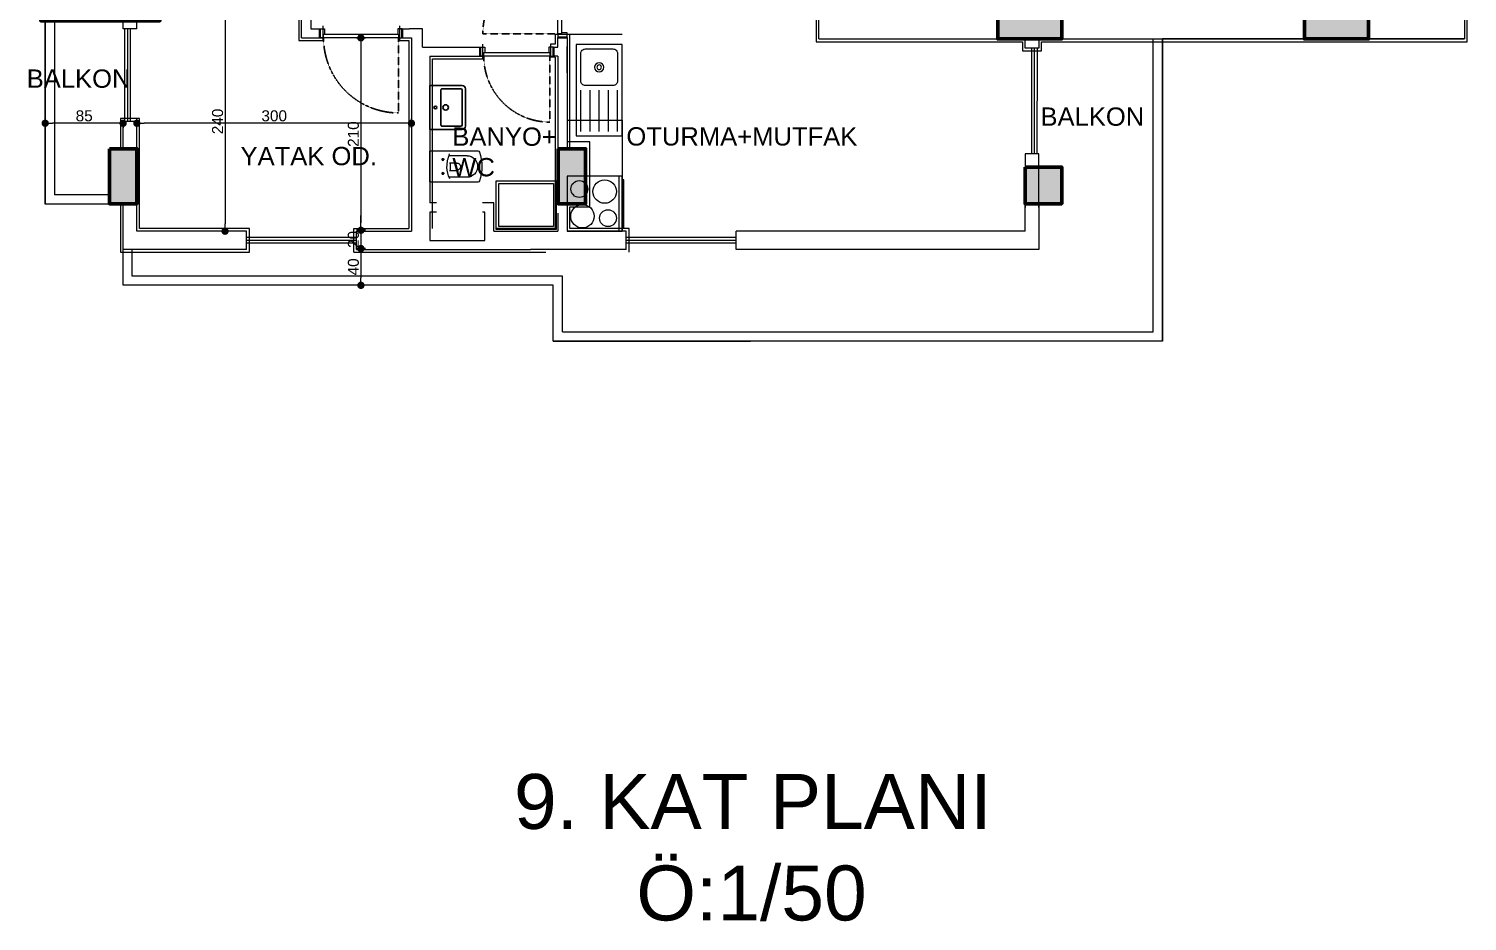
# Model space of a CAD drawing. Header units: millimetres. Extents: x 38129 to 72024, y -56282 to 16512.
# Drawn here: x 54015 to 55586, y -55836 to -54861 of the extents above; entities that cross this region are included whole.
import ezdxf

# ---------------------------------------------------------------- set-up
doc = ezdxf.new("R2010")
doc.units = ezdxf.units.MM
doc.linetypes.add('CENTER2', pattern=[1.125, 0.75, -0.125, 0.125, -0.125])
doc.linetypes.add('HIDDEN', pattern=[0.375, 0.25, -0.125])
for name, color, linetype, lineweight in [('COLUMN4', 3, 'Continuous', 50), ('DUVAR', 255, 'Continuous', 30), ('MİMARİ', 4, 'Continuous', 9), ('TARAMA', 252, 'Continuous', 0)]:
    doc.layers.add(name, color=color, linetype=linetype, lineweight=lineweight)
doc.layers.add('HIDDEN', color=1, linetype='HIDDEN')
doc.layers.add('tefriş', color=42, linetype='Continuous')
doc.styles.add('icdisolcu_yazi', font='arial.ttf')
doc.styles.get("Standard").update_dxf_attribs({"font": 'arial.ttf'})
doc.dimstyles.new('İç Ölçü', dxfattribs={"dimtxt": 12, "dimasz": 8, "dimexe": 5, "dimexo": 0, "dimgap": 2, "dimtad": 1, "dimdec": 0, "dimzin": 12, "dimdsep": 46, "dimtxsty": 'icdisolcu_yazi', "dimblk": 'DOT', "dimcen": 8, "dimdle": 5, "dimclrd": 256, "dimclre": 256, "dimclrt": 7, "dimadec": 0, "dimazin": 3, "dimtfac": 1, "dimtdec": 0, "dimtix": 1, "dimtmove": 2, "dimatfit": 3, "dimldrblk": 'DOT', "dimfxl": 0, "dimtolj": 1, "dimtzin": 0, "dimlwd": -1, "dimlwe": -1, "dimarcsym": 0})

# ---------------------------------------------------------------- blocks, each defined once
blk = doc.blocks.new('*U9')
for p, q in [((4, 0), (0, 0)), ((86, 0), (90, 0))]:
    blk.add_line(p, q)
blk.add_lwpolyline([(4, 0), (86, 0), (86, -4), (4, -4)], close=True)
for points in [[(0, -10), (5, -10), (5, -4)], [(90, -10), (85, -10), (85, -4)]]:
    blk.add_lwpolyline(points)
at = {"layer": 'DUVAR'}
for p, q in [((0, 0), (0, -10)), ((90, 0), (90, -10))]:
    blk.add_line(p, q, dxfattribs=at)
at = {"layer": 'HIDDEN'}
blk.add_line((4, 0), (4, 82), dxfattribs=at)
blk.add_arc((4, 0), 82, 360, 90, dxfattribs=at)
blk = doc.blocks.new('duravit-caro-asma-62')
for p, q in [((-458, 118), (-259, 118)), ((-387, 1), (-388, -3)), ((-386, 5), (-387, 1)), ((-385, 8), (-386, 5)), ((-384, 12), (-385, 8)), ((-382, 15), (-384, 12)), ((-380, 18), (-382, 15)), ((-378, 21), (-380, 18)), ((-376, 24), (-378, 21)), ((-374, 26), (-376, 24)), ((-371, 29), (-374, 26)), ((-368, 31), (-371, 29)), ((-365, 33), (-368, 31)), ((-362, 34), (-365, 33)), ((-359, 36), (-362, 34)), ((-355, 37), (-359, 36)), ((-351, 38), (-355, 37)), ((-347, 38), (-351, 38)), ((-343, 38), (-347, 38)), ((-344, 38), (-264, 38)), ((-271, 37), (-271, -42)), ((-458, -118), (-261, -118)), ((-388, -3), (-388, -7)), ((-388, -7), (-388, -7)), ((-388, -7), (-388, -11)), ((-388, -11), (-388, -15)), ((-388, -15), (-387, -11)), ((-387, -11), (-386, -14)), ((-386, -14), (-385, -10)), ((-385, -10), (-383, -13)), ((-383, -13), (-382, -17)), ((-382, -17), (-380, -20)), ((-380, -20), (-378, -23)), ((-378, -23), (-375, -26)), ((-375, -26), (-373, -29)), ((-373, -29), (-370, -31)), ((-370, -31), (-367, -33)), ((-367, -33), (-364, -35)), ((-364, -35), (-361, -37)), ((-361, -37), (-357, -38)), ((-357, -38), (-353, -39)), ((-353, -39), (-349, -40)), ((-349, -40), (-345, -41)), ((-345, -41), (-341, -41)), ((-264, -42), (-340, -42))]:
    blk.add_line(p, q)
at = {"color": 4, "linetype": 'CENTER2', "ltscale": 30}
for p, q in [((-209, 75), (-176, 75)), ((-193, 91), (-193, 57)), ((-209, -75), (-176, -75)), ((-193, -91), (-193, -57))]:
    blk.add_line(p, q, dxfattribs=at)
blk.add_lwpolyline([(-50, 165, 0.414214), (-55, 170), (-573, 170, 0.320013), (-592, 157, 0.178212), (-592, -157, 0.320013), (-573, -170), (-55, -170, 0.414214), (-50, -165)], format="xyb", close=True)
for centre in [(-193, 75), (-193, -75)]:
    blk.add_circle(centre, 10)
for centre, radius, start, end in [((-454, 0), 118, 91.839, 268.161), ((-598, -4), 360, 359.6639, 23.2064), ((-542, -4), 304, 334.6873, 359.5949)]:
    blk.add_arc(centre, radius, start, end)
blk = doc.blocks.new('A$C5F901649')
at = {"layer": 'tefriş'}
for p, q in [((0, 0), (0, 29.5)), ((3, 32.5), (37, 32.5)), ((3, 11.3), (3, 28.4)), ((4.1, 29.5), (35.9, 29.5)), ((37, 11.3), (37, 28.4)), ((40, 0), (40, 29.5)), ((35.9, 10.1), (4.1, 10.1)), ((0, 0), (20, 0)), ((40, 0), (20, 0))]:
    blk.add_line(p, q, dxfattribs=at)
for centre, radius, start, end in [((3, 29.5), 3, 90, 180), ((4.1, 28.4), 1.13, 90, 179.9238), ((35.9, 28.4), 1.13, 0.0762, 90), ((37, 29.5), 3, 0, 90), ((20, 14.5), 2.48, 90, 270), ((20, 14.5), 2.48, 270, 90), ((4.1, 11.3), 1.13, 179.9238, 270), ((20, 5.1), 1.31, 90, 270), ((20, 5.1), 1.31, 270, 90), ((35.9, 11.3), 1.13, 270, 0.0762)]:
    blk.add_arc(centre, radius, start, end, dxfattribs=at)
blk = doc.blocks.new('*U8')
for p, q in [((4, 0), (0, 0)), ((76, 0), (80, 0))]:
    blk.add_line(p, q)
blk.add_lwpolyline([(4, 0), (76, 0), (76, -4), (4, -4)], close=True)
for points in [[(0, -10), (5, -10), (5, -4)], [(80, -10), (75, -10), (75, -4)]]:
    blk.add_lwpolyline(points)
at = {"layer": 'DUVAR'}
for p, q in [((0, 0), (0, -10)), ((80, 0), (80, -10))]:
    blk.add_line(p, q, dxfattribs=at)
at = {"layer": 'HIDDEN'}
blk.add_line((4, 0), (4, 72), dxfattribs=at)
blk.add_arc((4, 0), 72, 0, 90, dxfattribs=at)
blk = doc.blocks.new('wertertw')
at = {"layer": 'TARAMA', "lineweight": -3}
h = blk.add_hatch(dxfattribs=at)
h.set_pattern_fill('ANSI33', color=256, scale=2.5, style=0)
h.set_pattern_definition([(45, (-86643.698, -32547.66), (-11.2253202, 11.2253202), []), (45, (-86632.472, -32547.66), (-11.2253202, 11.2253202), [7.9375, -3.96875])])
h.paths.add_polyline_path([(-616.2, 351.9), (-616.2, -88.1), (-306.2, -88.1), (-306.2, -68.1), (-596.2, -68.1), (-596.2, 331.9), (-306.2, 331.9), (-306.2, 351.9)])
h.paths.add_polyline_path([(38.8, -338.1), (78.8, -338.1), (78.8, -378.1), (38.8, -378.1)])
h.paths.add_polyline_path([(-471.2, -318.1), (-441.2, -318.1), (-441.2, -378.1), (-471.2, -378.1)])
h.paths.add_polyline_path([(-961.2, -318.1), (-931.2, -318.1), (-931.2, -378.1), (-961.2, -378.1)])
h.paths.add_polyline_path([(343.8, -163.1), (413.8, -163.1), (413.8, -198.1), (343.8, -198.1)])
h.paths.add_polyline_path([(8.8, -163.1), (78.8, -163.1), (78.8, -198.1), (8.8, -198.1)])
h.paths.add_polyline_path([(-1036.2, -148.1), (-906.2, -148.1), (-906.2, -178.1), (-1036.2, -178.1)])
h.paths.add_polyline_path([(-976.2, 256.9), (-916.2, 256.9), (-916.2, 226.9), (-976.2, 226.9)])
h.paths.add_polyline_path([(343.8, 459.4), (413.8, 459.4), (413.8, 424.4), (343.8, 424.4)])
h.paths.add_polyline_path([(8.8, 459.4), (78.8, 459.4), (78.8, 424.4), (8.8, 424.4)])
h.paths.add_polyline_path([(-616.2, 531.9), (-306.2, 531.9), (-306.2, 511.9), (-616.2, 511.9)])
h.paths.add_polyline_path([(-976.2, 656.9), (-916.2, 656.9), (-916.2, 626.9), (-976.2, 626.9)])
h.paths.add_polyline_path([(-616.2, 971.9), (-306.2, 971.9), (-306.2, 951.9), (-616.2, 951.9)])
h.paths.add_polyline_path([(343.8, 1081.9), (413.8, 1081.9), (413.8, 1046.9), (343.8, 1046.9)])
h.paths.add_polyline_path([(8.8, 1081.9), (78.8, 1081.9), (78.8, 1046.9), (8.8, 1046.9)])
h.paths.add_polyline_path([(-1036.2, 1061.9), (-906.2, 1061.9), (-906.2, 1031.9), (-1036.2, 1031.9)])
h.paths.add_polyline_path([(-931.2, 1286.9), (-901.2, 1286.9), (-901.2, 1226.9), (-931.2, 1226.9)])
h.paths.add_polyline_path([(68.8, 1332), (108.8, 1332), (108.8, 1292), (68.8, 1292)])
h.paths.add_polyline_path([(-511.2, 1332), (-481.2, 1332), (-481.2, 1252), (-511.2, 1252)])
at = {"layer": 'COLUMN4', "color": 3}
for points in [[(-511.2, 1332), (-481.2, 1332), (-481.2, 1252), (-511.2, 1252)], [(68.8, 1332), (108.8, 1332), (108.8, 1292), (68.8, 1292)], [(-931.2, 1286.9), (-901.2, 1286.9), (-901.2, 1226.9), (-931.2, 1226.9)], [(8.8, 1081.9), (78.8, 1081.9), (78.8, 1046.9), (8.8, 1046.9)], [(343.8, 1081.9), (413.8, 1081.9), (413.8, 1046.9), (343.8, 1046.9)], [(-1036.2, 1061.9), (-906.2, 1061.9), (-906.2, 1031.9), (-1036.2, 1031.9)], [(-616.2, 971.9), (-306.2, 971.9), (-306.2, 951.9), (-616.2, 951.9)], [(-976.2, 656.9), (-916.2, 656.9), (-916.2, 626.9), (-976.2, 626.9)], [(-616.2, 531.9), (-306.2, 531.9), (-306.2, 511.9), (-616.2, 511.9)], [(8.8, 459.4), (78.8, 459.4), (78.8, 424.4), (8.8, 424.4)], [(343.8, 459.4), (413.8, 459.4), (413.8, 424.4), (343.8, 424.4)], [(-616.2, 351.9), (-616.2, -88.1), (-306.2, -88.1), (-306.2, -68.1), (-596.2, -68.1), (-596.2, 331.9), (-306.2, 331.9), (-306.2, 351.9)], [(-976.2, 256.9), (-916.2, 256.9), (-916.2, 226.9), (-976.2, 226.9)], [(-1036.2, -148.1), (-906.2, -148.1), (-906.2, -178.1), (-1036.2, -178.1)], [(8.8, -163.1), (78.8, -163.1), (78.8, -198.1), (8.8, -198.1)], [(343.8, -163.1), (413.8, -163.1), (413.8, -198.1), (343.8, -198.1)], [(-961.2, -318.1), (-931.2, -318.1), (-931.2, -378.1), (-961.2, -378.1)], [(-471.2, -318.1), (-441.2, -318.1), (-441.2, -378.1), (-471.2, -378.1)], [(38.8, -338.1), (78.8, -338.1), (78.8, -378.1), (38.8, -378.1)]]:
    blk.add_lwpolyline(points, close=True, dxfattribs=at)
blk = doc.blocks.new('*U88')
for p, q in [((4, 0), (0, 0)), ((86, 0), (90, 0))]:
    blk.add_line(p, q)
blk.add_lwpolyline([(4, 0), (86, 0), (86, -4), (4, -4)], close=True)
for points in [[(0, -10), (5, -10), (5, -4)], [(90, -10), (85, -10), (85, -4)]]:
    blk.add_lwpolyline(points)
at = {"layer": 'DUVAR'}
for p, q in [((0, 0), (0, -10)), ((90, 0), (90, -10))]:
    blk.add_line(p, q, dxfattribs=at)
at = {"layer": 'HIDDEN'}
blk.add_line((4, 0), (4, 82), dxfattribs=at)
blk.add_arc((4, 0), 82, 360, 90, dxfattribs=at)
blk = doc.blocks.new('SINK_100x50')
for p, q in [((95, -10), (50, -10)), ((95, -20), (50, -20)), ((95, -30), (50, -30)), ((95, -40), (50, -40))]:
    blk.add_line(p, q)
blk.add_lwpolyline([(100, -5), (100, -55), (0, -55), (0, -5)], close=True)
blk.add_lwpolyline([(5, -15), (5, -45, 0.414214), (10, -50), (40, -50, 0.414214), (45, -45), (45, -15, 0.414214), (40, -10), (10, -10, 0.414214)], format="xyb", close=True)
blk.add_lwpolyline([(95, -50), (50, -50)])
for radius in [5, 2.5]:
    blk.add_circle((25, -30), radius)
blk = doc.blocks.new('OVEN_60-60')
for p, q in [((60, 0), (0, 0)), ((0, 0), (0, -60)), ((60, -60), (60, 0)), ((0, -56.7), (60, -56.7)), ((0, -60), (60, -60)), ((4, -60), (4, -62)), ((4, -62), (56, -62)), ((56, -62), (56, -60))]:
    blk.add_line(p, q)
for centre, radius in [((16.3, -16.7), 12.8), ((46.1, -13.3), 9.22), ((43.3, -41), 12.8), ((14.2, -44.6), 9.22)]:
    blk.add_circle(centre, radius)
blk = doc.blocks.new('_Dot')
at = {"color": 0, "lineweight": -2}
blk.add_line((-0.5, 0), (-1, 0), dxfattribs=at)
at = {"color": 0, "lineweight": 30, "const_width": 0.5}
blk.add_lwpolyline([(-0.25, 0, 1), (0.25, 0, 1)], format="xyb", close=True, dxfattribs=at)
blk = doc.blocks.new('*D2977')
at = {"layer": 'Defpoints', "color": 0, "transparency": 16777216}
for p in [(54132.7, -54964.3), (54432.6, -55064.3), (54132.7, -55082.2)]:
    blk.add_point(p, dxfattribs=at)
at = {"layer": 'MİMARİ', "transparency": 16777216}
for p, q in [((54132.7, -54969.3), (54132.7, -54959.3)), ((54432.6, -54969.3), (54432.6, -54959.3))]:
    blk.add_line(p, q, dxfattribs=at)
at = {"layer": 'MİMARİ', "linetype": 'Continuous', "transparency": 16777216}
blk.add_line((54424.6, -54964.3), (54140.7, -54964.3), dxfattribs=at)
at = {"layer": 'MİMARİ', "transparency": 16777216, "xscale": 8, "yscale": 8, "zscale": 8, "rotation": 180}
blk.add_blockref('_Dot', (54132.7, -54964.3), dxfattribs=at)
at = {"layer": 'MİMARİ', "transparency": 16777216, "xscale": 8, "yscale": 8, "zscale": 8}
blk.add_blockref('_Dot', (54432.6, -54964.3), dxfattribs=at)
at = {"layer": 'MİMARİ', "color": 7, "transparency": 16777216, "insert": (54282.7, -54956.2), "char_height": 12, "attachment_point": 5, "style": 'icdisolcu_yazi'}
blk.add_mtext('\\A1;300', dxfattribs=at)
blk = doc.blocks.new('*D2978')
at = {"layer": 'Defpoints', "color": 0, "transparency": 16777216}
for p in [(54032.6, -54964.3), (54117.7, -54962.2), (54032.6, -55069.4)]:
    blk.add_point(p, dxfattribs=at)
at = {"layer": 'MİMARİ', "transparency": 16777216}
for p, q in [((54032.6, -54969.3), (54032.6, -54959.3)), ((54117.7, -54962.2), (54117.7, -54969.3))]:
    blk.add_line(p, q, dxfattribs=at)
at = {"layer": 'MİMARİ', "linetype": 'Continuous', "transparency": 16777216}
blk.add_line((54109.7, -54964.3), (54040.6, -54964.3), dxfattribs=at)
at = {"layer": 'MİMARİ', "transparency": 16777216, "xscale": 8, "yscale": 8, "zscale": 8, "rotation": 180}
blk.add_blockref('_Dot', (54032.6, -54964.3), dxfattribs=at)
at = {"layer": 'MİMARİ', "transparency": 16777216, "xscale": 8, "yscale": 8, "zscale": 8}
blk.add_blockref('_Dot', (54117.7, -54964.3), dxfattribs=at)
at = {"layer": 'MİMARİ', "color": 7, "transparency": 16777216, "insert": (54075.2, -54956.2), "char_height": 12, "attachment_point": 5, "style": 'icdisolcu_yazi'}
blk.add_mtext('\\A1;85', dxfattribs=at)
blk = doc.blocks.new('*D2979')
at = {"layer": 'Defpoints', "color": 0, "transparency": 16777216}
for p in [(54342.6, -54871), (54377.4, -55081.2), (54402.6, -55081.2)]:
    blk.add_point(p, dxfattribs=at)
at = {"layer": 'MİMARİ', "transparency": 16777216}
for p, q in [((54372.4, -54871), (54382.4, -54871)), ((54382.4, -55081.2), (54372.4, -55081.2))]:
    blk.add_line(p, q, dxfattribs=at)
at = {"layer": 'MİMARİ', "linetype": 'Continuous', "transparency": 16777216}
blk.add_line((54377.4, -54879), (54377.4, -55073.2), dxfattribs=at)
at = {"layer": 'MİMARİ', "transparency": 16777216, "xscale": 8, "yscale": 8, "zscale": 8}
for p, rotation in [((54377.4, -54871), 90), ((54377.4, -55081.2), 270)]:
    blk.add_blockref('_Dot', p, dxfattribs=dict(at, rotation=rotation))
at = {"layer": 'MİMARİ', "color": 7, "transparency": 16777216, "insert": (54369.2, -54976.1), "char_height": 12, "attachment_point": 5, "rotation": 90, "style": 'icdisolcu_yazi'}
blk.add_mtext('\\A1;210', dxfattribs=at)
blk = doc.blocks.new('*D2980')
at = {"layer": 'Defpoints', "color": 0, "transparency": 16777216}
for p in [(54402.6, -55081.2), (54377.4, -55101.2), (54400.6, -55101.2)]:
    blk.add_point(p, dxfattribs=at)
at = {"layer": 'MİMARİ', "linetype": 'Continuous', "transparency": 16777216}
for p, q in [((54377.4, -55073.2), (54377.4, -55065.2)), ((54377.4, -55081.2), (54377.4, -55101.2)), ((54377.4, -55109.2), (54377.4, -55117.2))]:
    blk.add_line(p, q, dxfattribs=at)
at = {"layer": 'MİMARİ', "transparency": 16777216}
for p, q in [((54382.4, -55081.2), (54372.4, -55081.2)), ((54382.4, -55101.2), (54372.4, -55101.2))]:
    blk.add_line(p, q, dxfattribs=at)
at = {"layer": 'MİMARİ', "transparency": 16777216, "xscale": 8, "yscale": 8, "zscale": 8}
for p, rotation in [((54377.4, -55081.2), 270), ((54377.4, -55101.2), 90)]:
    blk.add_blockref('_Dot', p, dxfattribs=dict(at, rotation=rotation))
at = {"layer": 'MİMARİ', "color": 7, "transparency": 16777216, "insert": (54369.2, -55091.2), "char_height": 12, "attachment_point": 5, "rotation": 90, "style": 'icdisolcu_yazi'}
blk.add_mtext('\\A1;20', dxfattribs=at)
blk = doc.blocks.new('*D2981')
at = {"layer": 'Defpoints', "color": 0, "transparency": 16777216}
for p in [(54400.6, -55101.2), (54377.4, -55141.3), (54392, -55141.3)]:
    blk.add_point(p, dxfattribs=at)
at = {"layer": 'MİMARİ', "transparency": 16777216}
for p, q in [((54382.4, -55101.2), (54372.4, -55101.2)), ((54382.4, -55141.3), (54372.4, -55141.3))]:
    blk.add_line(p, q, dxfattribs=at)
at = {"layer": 'MİMARİ', "linetype": 'Continuous', "transparency": 16777216}
blk.add_line((54377.4, -55109.2), (54377.4, -55133.3), dxfattribs=at)
at = {"layer": 'MİMARİ', "transparency": 16777216, "xscale": 8, "yscale": 8, "zscale": 8}
for p, rotation in [((54377.4, -55101.2), 90), ((54377.4, -55141.3), 270)]:
    blk.add_blockref('_Dot', p, dxfattribs=dict(at, rotation=rotation))
at = {"layer": 'MİMARİ', "color": 7, "transparency": 16777216, "insert": (54369.2, -55121.2), "char_height": 12, "attachment_point": 5, "rotation": 90, "style": 'icdisolcu_yazi'}
blk.add_mtext('\\A1;40', dxfattribs=at)
blk = doc.blocks.new('*D2982')
at = {"layer": 'Defpoints', "color": 0, "transparency": 16777216}
for p in [(54231.6, -54842.3), (54229, -55082.2), (54231.6, -55082.2)]:
    blk.add_point(p, dxfattribs=at)
at = {"layer": 'MİMARİ', "transparency": 16777216}
for p, q in [((54231.6, -54842.3), (54224, -54842.3)), ((54231.6, -55082.2), (54224, -55082.2))]:
    blk.add_line(p, q, dxfattribs=at)
at = {"layer": 'MİMARİ', "linetype": 'Continuous', "transparency": 16777216}
blk.add_line((54229, -54850.3), (54229, -55074.2), dxfattribs=at)
at = {"layer": 'MİMARİ', "transparency": 16777216, "xscale": 8, "yscale": 8, "zscale": 8}
for p, rotation in [((54229, -54842.3), 90), ((54229, -55082.2), 270)]:
    blk.add_blockref('_Dot', p, dxfattribs=dict(at, rotation=rotation))
at = {"layer": 'MİMARİ', "color": 7, "transparency": 16777216, "insert": (54220.9, -54962.3), "char_height": 12, "attachment_point": 5, "rotation": 90, "style": 'icdisolcu_yazi'}
blk.add_mtext('\\A1;240', dxfattribs=at)

msp = doc.modelspace()

# ---------------------------------------------------------------- linework, layer by layer
at = {"layer": 'MİMARİ'}
for p, q in [((54877.6, -54872.2), (54877.6, -54762.2)), ((54322.6, -54821), (54322.6, -54861)), ((55582.6, -54832.2), (55582.6, -54872.2)), ((54032.6, -54851.3), (54032.6, -55052.5)), ((54042.6, -54851.3), (54042.6, -55042.5)), ((54117.7, -54861), (54117.7, -54852.2)), ((54132.7, -54861), (54132.7, -54852.2)), ((54309.6, -54844.3), (54309.6, -54874)), ((54312.6, -54871), (54312.6, -54841.3)), ((54132.7, -54861), (54117.7, -54861)), ((54119.7, -54962.2), (54119.7, -54861)), ((54122.7, -54962.2), (54122.7, -54861)), ((54125.7, -54962.2), (54125.7, -54861)), ((54312.6, -54871), (54335.8, -54871)), ((54322.6, -54861), (54335.8, -54861)), ((54419.7, -54861), (54430.4, -54861)), ((54419.7, -54871), (54432.6, -54871)), ((54444.5, -54861), (54430.4, -54861)), ((54432.6, -54871), (54432.6, -55082.2)), ((54444.5, -54881), (54444.5, -54861)), ((54589.6, -54867.4), (54589.6, -54878)), ((54605.6, -54867.4), (54589.6, -54867.4)), ((54592.6, -54881), (54592.6, -54870.4)), ((54592.6, -54870.4), (54602.6, -54870.4)), ((54592.6, -54881), (54592.6, -54870.4)), ((54662.6, -54867.4), (54602.6, -54867.4)), ((54602.6, -54870.4), (54602.6, -54992.2)), ((54605.6, -54989.2), (54605.6, -54867.4)), ((54309.6, -54874), (54335.8, -54874)), ((54419.7, -54874), (54429.6, -54874)), ((54429.6, -54874), (54429.6, -54874)), ((54429.6, -54874), (54429.6, -54874)), ((54429.6, -54874), (54429.6, -55079.2)), ((54444.5, -54881), (54512.6, -54881)), ((54510.6, -54894), (54510.6, -54878)), ((54584.6, -54878), (54584.6, -54892)), ((54584.6, -54878), (54584.6, -54892)), ((54589.6, -54878), (54584.6, -54878)), ((54584.6, -54879), (54584.6, -54892)), ((54587.6, -54881), (54592.6, -54881)), ((54602.6, -54909.1), (54602.6, -54880.4)), ((54605.6, -54906.1), (54605.6, -54877.4)), ((54877.6, -54872.2), (55102.7, -54872.2)), ((54877.6, -54872.2), (55102.8, -54872.2)), ((55117.8, -54872.2), (55102.6, -54872.2)), ((55109.8, -54882.2), (55109.7, -54997.5)), ((55109.8, -54882.2), (55109.7, -54997.5)), ((55112.8, -54882.2), (55112.7, -54997.5)), ((55112.8, -54882.2), (55112.7, -54997.5)), ((55115.8, -54882.2), (55115.7, -54997.5)), ((55115.8, -54882.2), (55115.7, -54997.5)), ((55127.9, -54872.2), (55467.7, -54872.2)), ((55242.6, -55192.2), (55242.6, -54872.2)), ((55242.6, -55192.2), (55242.6, -54872.2)), ((55252.6, -55202.2), (55252.6, -54872.2)), ((55252.6, -55202.2), (55252.6, -54872.2)), ((55477.7, -54872.2), (55582.6, -54872.2)), ((54452.6, -54891), (54511.6, -54891)), ((54452.6, -54891), (54452.6, -55051.3)), ((54455.6, -55079.2), (54455.6, -54894)), ((54455.6, -54894), (54510.6, -54894)), ((54589.6, -54892), (54584.6, -54892)), ((54592.6, -54891), (54587.6, -54891)), ((54589.6, -54892), (54589.6, -55079.2)), ((54589.6, -54894), (54589.6, -55079.2)), ((54589.6, -54894), (54589.6, -55079.2)), ((54592.6, -54891), (54592.6, -55030)), ((54592.6, -54892), (54592.6, -55030)), ((54602.6, -54901), (54602.6, -54992.2)), ((54605.6, -54992.2), (54605.6, -54901)), ((54117.7, -54992.2), (54117.7, -54962.2)), ((54132.7, -54962.2), (54117.7, -54962.2)), ((54132.7, -55082.2), (54132.7, -54962.2)), ((54627.5, -54984.5), (54602.6, -54984.5)), ((54627.5, -55055.5), (54627.5, -54984.5)), ((54102.6, -55042.5), (54042.6, -55042.5)), ((54102.6, -55052.5), (54032.6, -55052.5)), ((54117.7, -55102.2), (54117.7, -55052.2)), ((54460.1, -55051.3), (54452.6, -55051.3)), ((54522.6, -55051.3), (54510.1, -55051.3)), ((54522.6, -55082.2), (54522.6, -55051.3)), ((54602.6, -55052.5), (54602.6, -55082.2)), ((54605.6, -55079.2), (54605.6, -55055.5)), ((54605.6, -55055.5), (54627.5, -55055.5)), ((54452.6, -55061.3), (54452.6, -55092.2)), ((54460.1, -55061.3), (54452.6, -55061.3)), ((54512.6, -55061.3), (54510.1, -55061.3)), ((54512.6, -55092.2), (54512.6, -55061.3)), ((54592.6, -55062.5), (54592.6, -55082.2)), ((54252.6, -55082.2), (54132.7, -55082.2)), ((54252.6, -55102.2), (54252.6, -55082.2)), ((54372.6, -55089.2), (54252.6, -55089.2)), ((54369.6, -55079.2), (54429.6, -55079.2)), ((54369.6, -55105.2), (54369.6, -55079.2)), ((54372.6, -55082.2), (54432.6, -55082.2)), ((54372.6, -55102.2), (54372.6, -55082.2)), ((54429.6, -55079.2), (54429.6, -55079.2)), ((54522.6, -55082.2), (54592.6, -55082.2)), ((54589.6, -55079.2), (54525.1, -55079.2)), ((54589.6, -55079.2), (54544.6, -55079.2)), ((54670.2, -55079.2), (54605.6, -55079.2)), ((54667.2, -55102.2), (54667.2, -55082.2)), ((54787.2, -55089.2), (54667.2, -55089.2)), ((54670.2, -55105.2), (54670.2, -55079.2)), ((54787.2, -55102.2), (54787.2, -55082.2)), ((55117.8, -55082.1), (55117.8, -55102.2)), ((54117.7, -55141.3), (54117.7, -55102.2)), ((54252.6, -55102.2), (54117.7, -55102.2)), ((54127.7, -55131.3), (54127.7, -55102.2)), ((54372.6, -55092.2), (54252.6, -55092.2)), ((54372.6, -55095.2), (54252.6, -55095.2)), ((54369.6, -55105.2), (54562.6, -55105.2)), ((54372.6, -55102.2), (54437.6, -55102.2)), ((54437.6, -55102.2), (54437.6, -55102.2)), ((54437.6, -55102.2), (54527.6, -55102.2)), ((54452.6, -55092.2), (54512.6, -55092.2)), ((54452.6, -55102.2), (54497.6, -55102.2)), ((54527.6, -55102.2), (54562.6, -55102.2)), ((54527.6, -55102.2), (54527.6, -55102.2)), ((54544.6, -55105.2), (54579.4, -55105.2)), ((54544.6, -55105.2), (54579.4, -55105.2)), ((54667.2, -55102.2), (54562.6, -55102.2)), ((54787.2, -55092.2), (54667.2, -55092.2)), ((54787.2, -55095.2), (54667.2, -55095.2)), ((54852.4, -55102.2), (54787.2, -55102.2)), ((55117.8, -55102.2), (54797.2, -55102.2)), ((54807.2, -55102.2), (54807.2, -55102.2)), ((54597.4, -55131.3), (54127.7, -55131.3)), ((54597.4, -55192.2), (54597.4, -55131.3)), ((54587.4, -55141.3), (54117.7, -55141.3)), ((54587.4, -55202.2), (54587.4, -55141.3)), ((54597.4, -55192.2), (54812.7, -55192.2)), ((54747.8, -55192.2), (54776.7, -55192.2)), ((54812.7, -55192.2), (55242.6, -55192.2)), ((54812.7, -55192.2), (54812.7, -55192.2)), ((54587.4, -55202.2), (54802.7, -55202.2)), ((55252.6, -55202.2), (54802.7, -55202.2)), ((54802.7, -55202.2), (54802.7, -55202.2))]:
    msp.add_line(p, q, dxfattribs=at)
at = {"layer": 'MİMARİ', "color": 3, "lineweight": 15}
msp.add_lwpolyline([(55582.6, -54522.2), (55582.6, -54872.2), (55407.7, -54872.2), (55407.7, -54872.2), (55252.6, -54872.2), (55252.6, -55202.2), (55117.8, -55202.2), (55117.8, -55202.2), (54587.4, -55202.2), (54587.4, -55141.3), (54117.6, -55141.3), (54117.7, -55052.5), (54032.6, -55052.5), (54032.6, -54852.2)], dxfattribs=at)
at = {"layer": 'MİMARİ'}
for points in [[(55072.7, -54849.2), (54900.6, -54849.2), (54900.6, -54527.9), (54874.6, -54527.9), (54874.6, -54744.2), (54864.8, -54744.2), (54864.8, -54765.2), (54874.6, -54765.2), (54874.6, -54875.2), (55099.8, -54875.2), (55099.8, -54885.2), (55120.8, -54885.2), (55120.8, -54875.2), (55585.6, -54875.2), (55585.6, -54829.2), (55564.6, -54829.2), (55564.6, -54849.2), (55477.7, -54849.2)], [(54335.8, -54858), (54335.8, -54874)], [(54419.7, -54858), (54419.7, -54874)], [(55117.8, -54872.2), (55117.8, -54882.2), (55102.8, -54882.2), (55102.8, -54872.2)], [(55117.8, -54872.2), (55117.8, -54882.2), (55102.8, -54882.2), (55102.8, -54872.2)], [(54114.7, -55052.2), (54114.7, -55105.2), (54117.7, -55105.2), (54255.6, -55105.2), (54255.6, -55079.2), (54135.7, -55079.2), (54135.7, -54959.2), (54114.7, -54959.2), (54114.7, -54992.2)], [(54602.6, -54961), (54662.6, -54961), (54662.6, -55082.2)], [(55117.7, -55056.3), (55117.7, -54997.5), (55102.7, -54997.5), (55102.7, -55056.3)], [(55102.8, -55082.1), (55102.7, -55052.5)], [(55117.7, -55052.5), (55117.8, -55082.1)], [(54667.2, -55082.2), (54602.6, -55082.2)], [(55102.8, -55082.2), (54787.2, -55082.2)], [(55102.8, -55082.2), (55102.7, -55082.2)], [(55117.7, -55082.2), (55117.8, -55082.2)], [(54587.4, -55202.2), (54587.4, -55141.3)]]:
    msp.add_lwpolyline(points, dxfattribs=at)
for points in [[(54525.1, -55080.2), (54525.1, -55027.1), (54590.6, -55027.1), (54590.6, -55080.2)], [(54528.1, -55077.2), (54528.1, -55030.1), (54587.6, -55030.1), (54587.6, -55077.2)]]:
    msp.add_lwpolyline(points, close=True, dxfattribs=at)

# ---------------------------------------------------------------- block references
msp.add_blockref('wertertw', (55064, -54674.1), dxfattribs=at)
for name, p, rotation in [('*U9', (54592.6, -54870.4), 90), ('*U88', (54422.6, -54871), 180), ('*U8', (54587.6, -54891), 180), ('OVEN_60-60', (54602.6, -55082.2), 90)]:
    msp.add_blockref(name, p, dxfattribs=dict(at, rotation=rotation))
at = {"layer": 'MİMARİ', "xscale": -1, "rotation": 90}
msp.add_blockref('SINK_100x50', (54607.6, -54878.1), dxfattribs=at)
at = {"layer": 'MİMARİ', "xscale": -1.199999999953434, "yscale": 1.200000000186265, "zscale": 1.199999999999999, "rotation": 270}
msp.add_blockref('A$C5F901649', (54452.6, -54971), dxfattribs=at)
at = {"layer": 'MİMARİ', "xscale": -0.09999999997671699, "yscale": 0.1000000000931323, "zscale": 0.1}
msp.add_blockref('duravit-caro-asma-62', (54447.6, -55011.5), dxfattribs=at)

# ---------------------------------------------------------------- texts
at = {"layer": 'MİMARİ', "attachment_point": 1}
for s, width, insert, char_height in [('BALKON', 275.107, (54012.4, -54905.5), 20), ('BALKON', 275.107, (55119.5, -54947), 20), ('BANYO+\\PWC', 250.343, (54477.2, -54968.9), 20), ('OTURMA+MUTFAK', 77.279, (54667.3, -54968.6), 20), ('YATAK OD.', 250.343, (54245.9, -54990.1), 20), ('\\pi110.77618;9. KAT PLANI \\P\\pi244.36418;Ö:1/50', 732.289, (54433.8, -55675.2), 60)]:
    msp.add_mtext_dynamic_manual_height_columns(s, width=width, gutter_width=12.5, heights=[0], dxfattribs=dict(at, insert=insert, char_height=char_height))

# ---------------------------------------------------------------- dimensions: what is measured, and where the dimension line sits
at = {"layer": 'MİMARİ'}
dim = msp.add_aligned_dim(p1=(54231.6, -54842.3), p2=(54231.6, -55082.2), distance=-2.6, dimstyle='İç Ölçü', dxfattribs=at)
dim.commit()
dim.dimension.update_dxf_attribs({"geometry": '*D2982', "text_midpoint": (54220.9, -54962.3)})
for base, p1, p2, picture, middle in [((54377.4, -55081.2), (54342.6, -54871), (54402.6, -55081.2), '*D2979', (54369.2, -54976.1)), ((54377.4, -55101.2), (54402.6, -55081.2), (54400.6, -55101.2), '*D2980', (54369.2, -55091.2)), ((54377.4, -55141.3), (54400.6, -55101.2), (54392, -55141.3), '*D2981', (54369.2, -55121.2))]:
    dim = msp.add_linear_dim(base=base, p1=p1, p2=p2, angle=90, dimstyle='İç Ölçü', dxfattribs=at)
    dim.commit()
    dim.dimension.update_dxf_attribs({"geometry": picture, "text_midpoint": middle})
for base, p1, p2, picture, middle in [((54032.6, -54964.3), (54117.7, -54962.2), (54032.6, -55069.4), '*D2978', (54075.2, -54956.2)), ((54132.7, -54964.3), (54432.6, -55064.3), (54132.7, -55082.2), '*D2977', (54282.7, -54956.2))]:
    dim = msp.add_linear_dim(base=base, p1=p1, p2=p2, dimstyle='İç Ölçü', dxfattribs=at)
    dim.commit()
    dim.dimension.update_dxf_attribs({"geometry": picture, "text_midpoint": middle})

doc.saveas('drawing.dxf')
